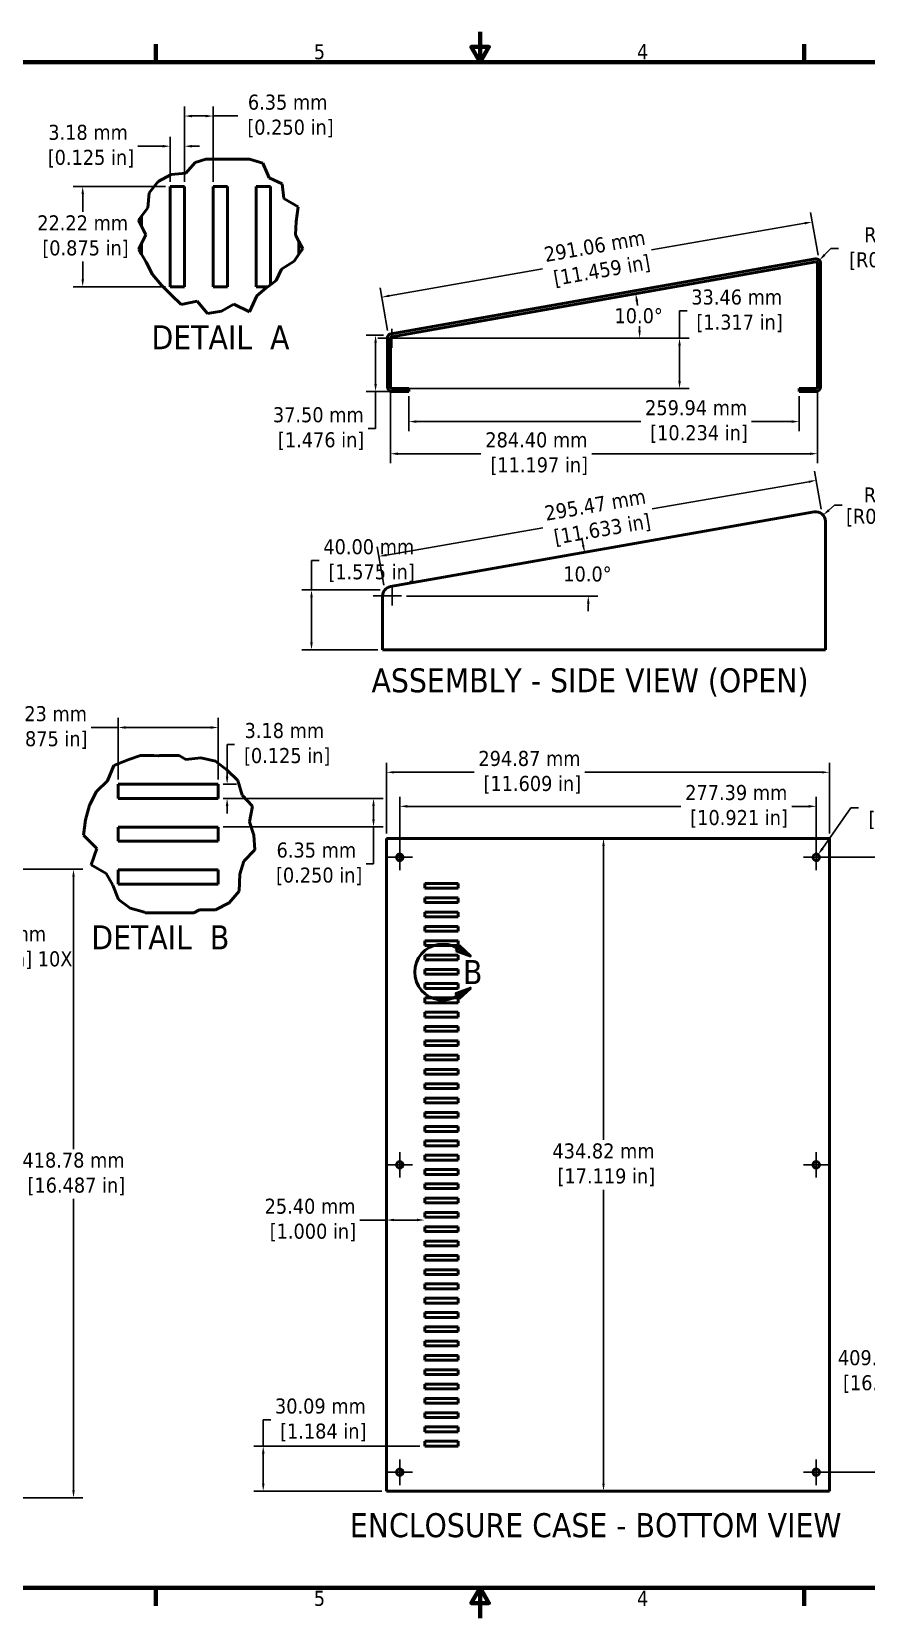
# Model space of a CAD drawing. Header units: millimetres. Extents: x 5 to 1722, y 30 to 1087.
# Drawn here: x 565 to 1121, y 30 to 1087 of the extents above; entities that cross this region are included whole.
import ezdxf

# ---------------------------------------------------------------- set-up
doc = ezdxf.new("R2010")
doc.units = ezdxf.units.MM
doc.header["$LTSCALE"] = 2
for name, color, linetype, lineweight in [('Border (ANSI)', 7, 'Continuous', 70), ('Break Line (ANSI)', 7, 'Continuous', 50), ('Center Mark (ANSI)', 3, 'Continuous', 25), ('Detail Boundary (ANSI)', 7, 'Continuous', 50), ('Dimension (ANSI)', 7, 'Continuous', 25), ('Symbol (ANSI)', 7, 'Continuous', 25), ('Visible (ANSI)', 7, 'Continuous', 50)]:
    doc.layers.add(name, color=color, linetype=linetype, lineweight=lineweight)
doc.styles.add('Label Text (ANSI)', font='TAHOMA.TTF')
doc.styles.add('Note Text (ANSI)', font='TAHOMA.TTF')
doc.dimstyles.new('Default - mm (ANSI)', dxfattribs={"dimscale": 2, "dimtxt": 5, "dimasz": 2.5, "dimexe": 3.175, "dimexo": 1.6002, "dimgap": 0.8, "dimtad": 0, "dimtih": 1, "dimtoh": 1, "dimrnd": 1e-08, "dimzin": 0, "dimdsep": 46, "dimtxsty": 'Note Text (ANSI)', "dimcen": 0.09, "dimdle": 10, "dimclrd": 256, "dimclre": 256, "dimclrt": 256, "dimadec": 1, "dimazin": 0, "dimtfac": 0.6096, "dimtofl": 0, "dimtmove": 0, "dimatfit": 3, "dimfxl": 0, "dimtolj": 1, "dimtzin": 0, "dimlwd": -1, "dimlwe": -1, "dimarcsym": 0})

# ---------------------------------------------------------------- blocks, each defined once
blk = doc.blocks.new('Borders Default Border')
at = {"layer": 'Border (ANSI)'}
for p, q in [((323.85, 533.4), (323.85, 539.42)), ((539.75, 533.4), (539.75, 539.42)), ((323.85, 25.4), (323.85, 19.38)), ((539.75, 25.4), (539.75, 19.38))]:
    blk.add_line(p, q, dxfattribs=at)
at = {"layer": 'Border (ANSI)', "flags": 128}
for points in [[(431.8, 543.56), (431.8, 533.4), (428.87, 538.48), (434.73, 538.48), (431.8, 533.4)], [(12.7, 25.4), (12.7, 533.4), (850.9, 533.4), (850.9, 25.4), (12.7, 25.4)], [(431.8, 15.24), (431.8, 25.4), (428.87, 20.32), (434.73, 20.32), (431.8, 25.4)]]:
    blk.add_lwpolyline(points, dxfattribs=at)
at = {"layer": 'Border (ANSI)', "char_height": 5, "attachment_point": 7, "style": 'Note Text (ANSI)'}
for s, insert in [('5', (376.45, 534.31)), ('4', (484.06, 534.42)), ('5', (376.45, 19.28)), ('4', (484.06, 19.38))]:
    blk.add_mtext(s, dxfattribs=dict(at, insert=insert))
blk = doc.blocks.new('*D10')
at = {"layer": 'Defpoints', "color": 0}
for p in [(1089.3, 935.1), (798.1, 910.3), (802.6, 885)]:
    blk.add_point(p, dxfattribs=at)
at = {"layer": 'Dimension (ANSI)'}
for p, q in [((1088.7, 938.3), (1083.7, 966.8)), ((1079.9, 959.6), (977.8, 941.8)), ((803.1, 911.2), (905.2, 929.1)), ((802, 888.1), (797, 916.6))]:
    blk.add_line(p, q, dxfattribs=at)
for points in [[(1079.8, 960.5), (1080.1, 958.8), (1084.8, 960.5)], [(802.9, 912), (803.2, 910.4), (798.1, 910.3)]]:
    blk.add_solid(points, dxfattribs=at)
at = {"layer": 'Dimension (ANSI)', "insert": (941.5, 935.4), "char_height": 10, "attachment_point": 5, "rotation": 9.9259, "style": 'Note Text (ANSI)'}
blk.add_mtext('\\A1;291.06 mm\\P [11.459 in]', dxfattribs=at)
blk = doc.blocks.new('*D11')
at = {"layer": 'Defpoints', "color": 0}
for p in [(1087.1, 933.8), (969.6, 892.9), (799.1, 883), (811.3, 883)]:
    blk.add_point(p, dxfattribs=at)
at = {"layer": 'Dimension (ANSI)'}
blk.add_line((814.5, 883), (976.2, 883), dxfattribs=at)
for start, end in [(7.2967, 8.3229), (1.6776, 2.7119)]:
    blk.add_arc((799.1, 883), 170.8, start, end, dxfattribs=at)
for points in [[(967.2, 907.6), (968.9, 907.8), (967.3, 912.6)], [(970.6, 888), (969, 888), (969.9, 883)]]:
    blk.add_solid(points, dxfattribs=at)
at = {"layer": 'Dimension (ANSI)', "insert": (969.2, 897.9), "char_height": 10, "attachment_point": 5, "style": 'Note Text (ANSI)'}
blk.add_mtext('\\A1;10.0°', dxfattribs=at)
blk = doc.blocks.new('*D12')
at = {"layer": 'Defpoints', "color": 0}
for p in [(804.9, 883), (996.4, 883), (810.5, 849.5)]:
    blk.add_point(p, dxfattribs=at)
at = {"layer": 'Dimension (ANSI)'}
for p, q in [((996.4, 883), (996.4, 901.2)), ((996.4, 901.2), (1001.4, 901.2)), ((808.1, 883), (1002.8, 883)), ((996.4, 854.5), (996.4, 878)), ((813.7, 849.5), (1002.8, 849.5))]:
    blk.add_line(p, q, dxfattribs=at)
for points in [[(995.6, 878), (997.3, 878), (996.4, 883)], [(995.6, 854.5), (997.3, 854.5), (996.4, 849.5)]]:
    blk.add_solid(points, dxfattribs=at)
at = {"layer": 'Dimension (ANSI)', "insert": (1034.5, 901.2), "char_height": 10, "attachment_point": 5, "style": 'Note Text (ANSI)'}
blk.add_mtext('\\A1;33.46 mm\\P [1.317 in]', dxfattribs=at)
blk = doc.blocks.new('*D13')
at = {"layer": 'Defpoints', "color": 0}
for p in [(816.2, 847.5), (1076.1, 847.5), (1076.1, 827.5)]:
    blk.add_point(p, dxfattribs=at)
at = {"layer": 'Dimension (ANSI)'}
for p, q in [((816.2, 844.3), (816.2, 821.1)), ((1076.1, 844.3), (1076.1, 821.1)), ((821.2, 827.5), (970.6, 827.5)), ((1071.1, 827.5), (1044.4, 827.5))]:
    blk.add_line(p, q, dxfattribs=at)
for points in [[(821.2, 828.3), (821.2, 826.6), (816.2, 827.5)], [(1071.1, 828.3), (1071.1, 826.6), (1076.1, 827.5)]]:
    blk.add_solid(points, dxfattribs=at)
at = {"layer": 'Dimension (ANSI)', "insert": (1007.5, 827.5), "char_height": 10, "attachment_point": 5, "style": 'Note Text (ANSI)'}
blk.add_mtext('\\A1;259.94 mm\\P [10.234 in]', dxfattribs=at)
blk = doc.blocks.new('*D14')
at = {"layer": 'Defpoints', "color": 0}
for p in [(803.9, 850.5), (1088.3, 850.5), (1088.3, 806.1)]:
    blk.add_point(p, dxfattribs=at)
at = {"layer": 'Dimension (ANSI)'}
for p, q in [((803.9, 847.3), (803.9, 799.7)), ((1088.3, 847.3), (1088.3, 799.7)), ((808.9, 806.1), (864.2, 806.1)), ((1083.3, 806.1), (938, 806.1))]:
    blk.add_line(p, q, dxfattribs=at)
for points in [[(808.9, 806.9), (808.9, 805.2), (803.9, 806.1)], [(1083.3, 806.9), (1083.3, 805.2), (1088.3, 806.1)]]:
    blk.add_solid(points, dxfattribs=at)
at = {"layer": 'Dimension (ANSI)', "insert": (901.1, 806.1), "char_height": 10, "attachment_point": 5, "style": 'Note Text (ANSI)'}
blk.add_mtext('\\A1;284.40 mm\\P [11.197 in]', dxfattribs=at)
blk = doc.blocks.new('*D15')
at = {"layer": 'Defpoints', "color": 0}
for p in [(794, 885), (802.6, 885), (810.5, 847.5)]:
    blk.add_point(p, dxfattribs=at)
at = {"layer": 'Dimension (ANSI)'}
for p, q in [((799.4, 885), (787.7, 885)), ((794, 880), (794, 852.5)), ((807.3, 847.5), (787.7, 847.5)), ((794, 847.5), (794, 822.8)), ((794, 822.8), (789, 822.8))]:
    blk.add_line(p, q, dxfattribs=at)
for points in [[(793.2, 880), (794.9, 880), (794, 885)], [(793.2, 852.5), (794.9, 852.5), (794, 847.5)]]:
    blk.add_solid(points, dxfattribs=at)
at = {"layer": 'Dimension (ANSI)', "insert": (755.9, 822.8), "char_height": 10, "attachment_point": 5, "style": 'Note Text (ANSI)'}
blk.add_mtext('\\A1;37.50 mm\\P [1.476 in]', dxfattribs=at)
blk = doc.blocks.new('*D16')
at = {"layer": 'Defpoints', "color": 0}
for p in [(1087.3, 932.8), (1089.5, 934.9)]:
    blk.add_point(p, dxfattribs=at)
at = {"layer": 'Dimension (ANSI)'}
for p, q in [((1097.2, 942.7), (1093, 938.5)), ((1102.2, 942.7), (1097.2, 942.7))]:
    blk.add_line(p, q, dxfattribs=at)
blk.add_solid([(1092.4, 939.1), (1093.6, 937.9), (1089.5, 934.9)], dxfattribs=at)
at = {"layer": 'Dimension (ANSI)', "insert": (1150, 942.7), "char_height": 10, "attachment_point": 5, "style": 'Note Text (ANSI)'}
blk.add_mtext('\\A1;R3.07 mm\\P [R0.121 in] 5X', dxfattribs=at)
blk = doc.blocks.new('*D17')
at = {"layer": 'Defpoints', "color": 0}
for p in [(1087.2, 761.1), (1092, 765.2)]:
    blk.add_point(p, dxfattribs=at)
at = {"layer": 'Dimension (ANSI)'}
for p, q in [((1099.7, 771.7), (1095.8, 768.4)), ((1104.7, 771.7), (1099.7, 771.7))]:
    blk.add_line(p, q, dxfattribs=at)
blk.add_solid([(1095.3, 769.1), (1096.4, 767.8), (1092, 765.2)], dxfattribs=at)
at = {"layer": 'Dimension (ANSI)', "char_height": 10, "attachment_point": 5, "style": 'Note Text (ANSI)'}
for s, insert in [('\\A1;R6.35 mm', (1149.8, 778.5)), ('\\A1;[R0.250 in] 2X', (1149.8, 763.5))]:
    blk.add_mtext(s, dxfattribs=dict(at, insert=insert))
blk = doc.blocks.new('*D18')
at = {"layer": 'Defpoints', "color": 0}
for p in [(1087.4, 788.3), (1091.3, 765.9), (800.2, 715.4)]:
    blk.add_point(p, dxfattribs=at)
at = {"layer": 'Dimension (ANSI)'}
for p, q in [((1090.7, 769.1), (1086.3, 794.5)), ((1082.5, 787.4), (978.2, 769.3)), ((801.2, 738.6), (905.5, 756.7)), ((799.6, 718.6), (795.2, 744))]:
    blk.add_line(p, q, dxfattribs=at)
for points in [[(1082.3, 788.2), (1082.6, 786.6), (1087.4, 788.3)], [(801.1, 739.4), (801.4, 737.8), (796.3, 737.7)]]:
    blk.add_solid(points, dxfattribs=at)
at = {"layer": 'Dimension (ANSI)', "insert": (941.8, 763), "char_height": 10, "attachment_point": 5, "rotation": 9.8482, "style": 'Note Text (ANSI)'}
blk.add_mtext('\\A1;295.47 mm\\P [11.633 in]', dxfattribs=at)
blk = doc.blocks.new('*D19')
at = {"layer": 'Defpoints', "color": 0}
for p in [(751.4, 715.4), (800.2, 715.4), (798.7, 675.4)]:
    blk.add_point(p, dxfattribs=at)
at = {"layer": 'Dimension (ANSI)'}
for p, q in [((756.4, 734.9), (751.4, 734.9)), ((751.4, 734.9), (751.4, 715.4)), ((797, 715.4), (745, 715.4)), ((751.4, 680.4), (751.4, 710.4)), ((795.5, 675.4), (745, 675.4))]:
    blk.add_line(p, q, dxfattribs=at)
for points in [[(750.5, 710.4), (752.2, 710.4), (751.4, 715.4)], [(750.5, 680.4), (752.2, 680.4), (751.4, 675.4)]]:
    blk.add_solid(points, dxfattribs=at)
at = {"layer": 'Dimension (ANSI)', "insert": (789.5, 734.9), "char_height": 10, "attachment_point": 5, "style": 'Note Text (ANSI)'}
blk.add_mtext('\\A1;40.00 mm\\P [1.575 in]', dxfattribs=at)
blk = doc.blocks.new('*D20')
at = {"layer": 'Defpoints', "color": 0}
for p in [(1086.1, 767.3), (935.5, 721.1), (768.5, 711.3), (811.4, 711.3)]:
    blk.add_point(p, dxfattribs=at)
at = {"layer": 'Dimension (ANSI)'}
blk.add_line((814.6, 711.3), (942.1, 711.3), dxfattribs=at)
for start, end in [(11.7126, 13.4252), (356.5748, 358.2874)]:
    blk.add_arc((768.5, 711.3), 167.3, start, end, dxfattribs=at)
for points in [[(933.1, 745.4), (931.4, 745.1), (933.2, 740.4)], [(934.8, 706.3), (936.5, 706.3), (935.7, 711.3)]]:
    blk.add_solid(points, dxfattribs=at)
at = {"layer": 'Dimension (ANSI)', "insert": (935.1, 725.9), "char_height": 10, "attachment_point": 5, "style": 'Note Text (ANSI)'}
blk.add_mtext('\\A1;10.0°', dxfattribs=at)
blk = doc.blocks.new('*D21')
at = {"layer": 'Defpoints', "color": 0}
for p in [(801.3, 593.9), (801.3, 549.9), (1096.2, 549.9)]:
    blk.add_point(p, dxfattribs=at)
at = {"layer": 'Dimension (ANSI)'}
for p, q in [((801.3, 553.1), (801.3, 600.3)), ((806.3, 593.9), (859.6, 593.9)), ((1091.2, 593.9), (933.3, 593.9)), ((1096.2, 553.1), (1096.2, 600.3))]:
    blk.add_line(p, q, dxfattribs=at)
for points in [[(806.3, 594.7), (806.3, 593.1), (801.3, 593.9)], [(1091.2, 594.7), (1091.2, 593.1), (1096.2, 593.9)]]:
    blk.add_solid(points, dxfattribs=at)
at = {"layer": 'Dimension (ANSI)', "insert": (896.5, 593.9), "char_height": 10, "attachment_point": 5, "style": 'Note Text (ANSI)'}
blk.add_mtext('\\A1;294.87 mm\\P [11.609 in]', dxfattribs=at)
blk = doc.blocks.new('*D22')
at = {"layer": 'Defpoints', "color": 0}
for p in [(1087.5, 571.2), (810.1, 537.3), (1087.5, 537.3)]:
    blk.add_point(p, dxfattribs=at)
at = {"layer": 'Dimension (ANSI)'}
for p, q in [((810.1, 540.5), (810.1, 577.6)), ((815.1, 571.2), (997.3, 571.2)), ((1082.5, 571.2), (1071.1, 571.2)), ((1087.5, 540.5), (1087.5, 577.6))]:
    blk.add_line(p, q, dxfattribs=at)
for points in [[(815.1, 572.1), (815.1, 570.4), (810.1, 571.2)], [(1082.5, 572.1), (1082.5, 570.4), (1087.5, 571.2)]]:
    blk.add_solid(points, dxfattribs=at)
at = {"layer": 'Dimension (ANSI)', "insert": (1034.2, 571.2), "char_height": 10, "attachment_point": 5, "style": 'Note Text (ANSI)'}
blk.add_mtext('\\A1;277.39 mm\\P [10.921 in]', dxfattribs=at)
blk = doc.blocks.new('*D23')
at = {"layer": 'Defpoints', "color": 0}
for p in [(719.2, 145.2), (826.7, 145.2), (801.3, 115.1)]:
    blk.add_point(p, dxfattribs=at)
at = {"layer": 'Dimension (ANSI)'}
for p, q in [((719.2, 145.2), (719.2, 162.6)), ((719.2, 162.6), (724.2, 162.6)), ((823.5, 145.2), (712.9, 145.2)), ((719.2, 120.1), (719.2, 140.2)), ((798.1, 115.1), (712.9, 115.1))]:
    blk.add_line(p, q, dxfattribs=at)
for points in [[(718.4, 140.2), (720.1, 140.2), (719.2, 145.2)], [(718.4, 120.1), (720.1, 120.1), (719.2, 115.1)]]:
    blk.add_solid(points, dxfattribs=at)
at = {"layer": 'Dimension (ANSI)', "insert": (757.3, 162.6), "char_height": 10, "attachment_point": 5, "style": 'Note Text (ANSI)'}
blk.add_mtext('\\A1;30.09 mm\\P [1.184 in]', dxfattribs=at)
blk = doc.blocks.new('*D24')
at = {"layer": 'Defpoints', "color": 0}
for p in [(1087.5, 537.3), (1135.9, 537.3), (1087.5, 127.7)]:
    blk.add_point(p, dxfattribs=at)
at = {"layer": 'Dimension (ANSI)'}
for p, q in [((1090.7, 537.3), (1142.3, 537.3)), ((1135.9, 532.3), (1135.9, 211.4)), ((1135.9, 132.7), (1135.9, 178.3)), ((1090.7, 127.7), (1142.3, 127.7))]:
    blk.add_line(p, q, dxfattribs=at)
for points in [[(1135.1, 532.3), (1136.8, 532.3), (1135.9, 537.3)], [(1135.1, 132.7), (1136.8, 132.7), (1135.9, 127.7)]]:
    blk.add_solid(points, dxfattribs=at)
at = {"layer": 'Dimension (ANSI)', "insert": (1135.9, 194.8), "char_height": 10, "attachment_point": 5, "style": 'Note Text (ANSI)'}
blk.add_mtext('\\A1;409.55 mm\\P [16.124 in]', dxfattribs=at)
blk = doc.blocks.new('*D25')
at = {"layer": 'Defpoints', "color": 0}
for p in [(945.8, 549.9), (945.8, 115.1), (945.8, 115.1)]:
    blk.add_point(p, dxfattribs=at)
at = {"layer": 'Dimension (ANSI)'}
for p, q in [((945.8, 544.9), (945.8, 349.1)), ((945.8, 120.1), (945.8, 315.9))]:
    blk.add_line(p, q, dxfattribs=at)
for points in [[(945, 544.9), (946.6, 544.9), (945.8, 549.9)], [(945, 120.1), (946.6, 120.1), (945.8, 115.1)]]:
    blk.add_solid(points, dxfattribs=at)
at = {"layer": 'Dimension (ANSI)', "insert": (945.8, 332.5), "char_height": 10, "attachment_point": 5, "style": 'Note Text (ANSI)'}
blk.add_mtext('\\A1;434.82 mm\\P [17.119 in]', dxfattribs=at)
blk = doc.blocks.new('2dDetail0')
at = {"layer": 'Detail Boundary (ANSI)', "linetype": 'Continuous'}
for p, q in [((424.84, 239.22), (423.79, 237.52)), ((424.32, 238.37), (428.57, 235.75)), ((428.57, 235.75), (424.84, 239.22)), ((423.79, 237.52), (428.57, 235.75)), ((428.57, 225.08), (423.79, 223.31)), ((423.79, 223.31), (424.84, 221.61)), ((424.32, 222.46), (428.57, 225.08)), ((424.84, 221.61), (428.57, 225.08))]:
    blk.add_line(p, q, dxfattribs=at)
at = {"layer": 'Detail Boundary (ANSI)', "linetype": 'Continuous', "flags": 128}
for points in [[(423.79, 237.52), (428.57, 235.75), (424.84, 239.22), (423.79, 237.52)], [(424.84, 221.61), (428.57, 225.08), (423.79, 223.31), (424.84, 221.61)]]:
    blk.add_lwpolyline(points, dxfattribs=at)
at = {"layer": 'Detail Boundary (ANSI)'}
blk.add_arc((419.4, 230.42), 9.35, 58.3109, 301.6891, dxfattribs=at)
for points in [[(423.79, 237.52), (428.57, 235.75), (424.84, 239.22), (423.79, 237.52)], [(424.84, 221.61), (428.57, 225.08), (423.79, 223.31), (424.84, 221.61)]]:
    blk.add_solid(points, dxfattribs=at)
at = {"layer": 'Detail Boundary (ANSI)', "insert": (426.12, 226.42), "char_height": 8, "attachment_point": 7, "style": 'Label Text (ANSI)'}
blk.add_mtext('B', dxfattribs=at)
blk = doc.blocks.new('*D27')
at = {"layer": 'Defpoints', "color": 0}
for p in [(689.3, 623.7), (622.6, 586), (689.3, 586)]:
    blk.add_point(p, dxfattribs=at)
at = {"layer": 'Dimension (ANSI)'}
for p, q in [((622.6, 623.7), (604.7, 623.7)), ((622.6, 589.2), (622.6, 630.1)), ((684.3, 623.7), (627.6, 623.7)), ((689.3, 589.2), (689.3, 630.1))]:
    blk.add_line(p, q, dxfattribs=at)
for points in [[(627.6, 624.6), (627.6, 622.9), (622.6, 623.7)], [(684.3, 624.6), (684.3, 622.9), (689.3, 623.7)]]:
    blk.add_solid(points, dxfattribs=at)
at = {"layer": 'Dimension (ANSI)', "insert": (571.6, 623.7), "char_height": 10, "attachment_point": 5, "style": 'Note Text (ANSI)'}
blk.add_mtext('\\A1;22.23 mm\\P [0.875 in]', dxfattribs=at)
blk = doc.blocks.new('*D28')
at = {"layer": 'Defpoints', "color": 0}
for p in [(689.3, 586), (695.2, 586), (689.3, 576.5)]:
    blk.add_point(p, dxfattribs=at)
at = {"layer": 'Dimension (ANSI)'}
for p, q in [((695.2, 591), (695.2, 612.5)), ((695.2, 612.5), (700.2, 612.5)), ((692.5, 586), (701.5, 586)), ((692.5, 576.5), (701.5, 576.5)), ((695.2, 571.5), (695.2, 566.5))]:
    blk.add_line(p, q, dxfattribs=at)
for points in [[(694.3, 591), (696, 591), (695.2, 586)], [(694.3, 571.5), (696, 571.5), (695.2, 576.5)]]:
    blk.add_solid(points, dxfattribs=at)
at = {"layer": 'Dimension (ANSI)', "insert": (733.3, 612.5), "char_height": 10, "attachment_point": 5, "style": 'Note Text (ANSI)'}
blk.add_mtext('\\A1;3.18 mm\\P [0.125 in]', dxfattribs=at)
blk = doc.blocks.new('*D29')
at = {"layer": 'Defpoints', "color": 0}
for p in [(689.3, 576.5), (689.3, 557.5), (792.7, 557.5)]:
    blk.add_point(p, dxfattribs=at)
at = {"layer": 'Dimension (ANSI)'}
for p, q in [((692.5, 576.5), (799, 576.5)), ((792.7, 571.5), (792.7, 562.5)), ((692.5, 557.5), (799, 557.5)), ((792.7, 557.5), (792.7, 532.9)), ((792.7, 532.9), (787.7, 532.9))]:
    blk.add_line(p, q, dxfattribs=at)
for points in [[(791.8, 571.5), (793.5, 571.5), (792.7, 576.5)], [(791.8, 562.5), (793.5, 562.5), (792.7, 557.5)]]:
    blk.add_solid(points, dxfattribs=at)
at = {"layer": 'Dimension (ANSI)', "insert": (754.6, 532.9), "char_height": 10, "attachment_point": 5, "style": 'Note Text (ANSI)'}
blk.add_mtext('\\A1;6.35 mm\\P [0.250 in]', dxfattribs=at)
blk = doc.blocks.new('*D39')
at = {"layer": 'Defpoints', "color": 0}
for p in [(657.3, 984), (599, 917.3), (657.3, 917.3)]:
    blk.add_point(p, dxfattribs=at)
at = {"layer": 'Dimension (ANSI)'}
for p, q in [((654.1, 984), (592.7, 984)), ((599, 979), (599, 967.2)), ((599, 922.3), (599, 934.1)), ((654.1, 917.3), (592.7, 917.3))]:
    blk.add_line(p, q, dxfattribs=at)
for points in [[(598.2, 979), (599.9, 979), (599, 984)], [(598.2, 922.3), (599.9, 922.3), (599, 917.3)]]:
    blk.add_solid(points, dxfattribs=at)
at = {"layer": 'Dimension (ANSI)', "insert": (599, 950.6), "char_height": 10, "attachment_point": 5, "style": 'Note Text (ANSI)'}
blk.add_mtext('\\A1;22.22 mm\\P [0.875 in]', dxfattribs=at)
blk = doc.blocks.new('*D40')
at = {"layer": 'Defpoints', "color": 0}
for p in [(666.8, 1010.9), (657.3, 984), (666.8, 984)]:
    blk.add_point(p, dxfattribs=at)
at = {"layer": 'Dimension (ANSI)'}
for p, q in [((657.3, 987.2), (657.3, 1017.2)), ((666.8, 987.2), (666.8, 1017.2)), ((652.3, 1010.9), (635.7, 1010.9)), ((671.8, 1010.9), (676.8, 1010.9))]:
    blk.add_line(p, q, dxfattribs=at)
for points in [[(652.3, 1011.7), (652.3, 1010), (657.3, 1010.9)], [(671.8, 1011.7), (671.8, 1010), (666.8, 1010.9)]]:
    blk.add_solid(points, dxfattribs=at)
at = {"layer": 'Dimension (ANSI)', "insert": (602.6, 1010.9), "char_height": 10, "attachment_point": 5, "style": 'Note Text (ANSI)'}
blk.add_mtext('\\A1;3.18 mm\\P [0.125 in]', dxfattribs=at)
blk = doc.blocks.new('*D41')
at = {"layer": 'Defpoints', "color": 0}
for p in [(685.9, 1031), (666.8, 984), (685.9, 984)]:
    blk.add_point(p, dxfattribs=at)
at = {"layer": 'Dimension (ANSI)'}
for p, q in [((666.8, 987.2), (666.8, 1037.3)), ((685.9, 987.2), (685.9, 1037.3)), ((671.8, 1031), (680.9, 1031)), ((685.9, 1031), (702.4, 1031))]:
    blk.add_line(p, q, dxfattribs=at)
for points in [[(671.8, 1031.8), (671.8, 1030.1), (666.8, 1031)], [(680.9, 1031.8), (680.9, 1030.1), (685.9, 1031)]]:
    blk.add_solid(points, dxfattribs=at)
at = {"layer": 'Dimension (ANSI)', "insert": (735.5, 1031), "char_height": 10, "attachment_point": 5, "style": 'Note Text (ANSI)'}
blk.add_mtext('\\A1;6.35 mm\\P [0.250 in]', dxfattribs=at)
blk = doc.blocks.new('*D42')
at = {"layer": 'Defpoints', "color": 0}
for p in [(1088.7, 539), (1086.2, 535.5)]:
    blk.add_point(p, dxfattribs=at)
at = {"layer": 'Dimension (ANSI)'}
for p, q in [((1110.5, 570.3), (1091.6, 543.1)), ((1115.5, 570.3), (1110.5, 570.3)), ((1087.3, 537.3), (1087.7, 537.3)), ((1087.5, 537.1), (1087.5, 537.4))]:
    blk.add_line(p, q, dxfattribs=at)
blk.add_solid([(1090.9, 543.6), (1092.3, 542.7), (1088.7, 539)], dxfattribs=at)
at = {"layer": 'Dimension (ANSI)', "insert": (1163.9, 570.3), "char_height": 10, "attachment_point": 5, "style": 'Note Text (ANSI)'}
blk.add_mtext('\\A1;∅4.34 mm\\P [∅0.171 in] 4X', dxfattribs=at)
blk = doc.blocks.new('*D43')
at = {"layer": 'Defpoints', "color": 0}
for p in [(472.4, 529.4), (592.9, 529.4), (472.4, 110.6)]:
    blk.add_point(p, dxfattribs=at)
at = {"layer": 'Dimension (ANSI)'}
for p, q in [((475.6, 529.4), (599.2, 529.4)), ((592.9, 524.4), (592.9, 343)), ((592.9, 115.6), (592.9, 309.8)), ((475.6, 110.6), (599.2, 110.6))]:
    blk.add_line(p, q, dxfattribs=at)
for points in [[(592.1, 524.4), (593.7, 524.4), (592.9, 529.4)], [(592.1, 115.6), (593.7, 115.6), (592.9, 110.6)]]:
    blk.add_solid(points, dxfattribs=at)
at = {"layer": 'Dimension (ANSI)', "insert": (592.9, 326.4), "char_height": 10, "attachment_point": 5, "style": 'Note Text (ANSI)'}
blk.add_mtext('\\A1;418.78 mm\\P [16.487 in]', dxfattribs=at)
blk = doc.blocks.new('*D44')
at = {"layer": 'Defpoints', "color": 0}
for p in [(470, 504.6), (471.4, 502.2)]:
    blk.add_point(p, dxfattribs=at)
at = {"layer": 'Dimension (ANSI)'}
for p, q in [((470.5, 503.4), (470.9, 503.4)), ((470.7, 503.2), (470.7, 503.6)), ((485.9, 477.1), (473.9, 497.8)), ((490.9, 477.1), (485.9, 477.1))]:
    blk.add_line(p, q, dxfattribs=at)
blk.add_solid([(474.6, 498.3), (473.2, 497.4), (471.4, 502.2)], dxfattribs=at)
at = {"layer": 'Dimension (ANSI)', "insert": (543, 477.1), "char_height": 10, "attachment_point": 5, "style": 'Note Text (ANSI)'}
blk.add_mtext('\\A1;∅2.79 mm\\P [∅0.110 in] 10X\\P', dxfattribs=at)
blk = doc.blocks.new('*D45')
at = {"layer": 'Defpoints', "color": 0}
for p in [(826.7, 297.6), (801.3, 295.7), (826.7, 295.7)]:
    blk.add_point(p, dxfattribs=at)
at = {"layer": 'Dimension (ANSI)'}
for p, q in [((801.3, 295.7), (783.5, 295.7)), ((821.7, 295.7), (806.3, 295.7))]:
    blk.add_line(p, q, dxfattribs=at)
for points in [[(806.3, 296.6), (806.3, 294.9), (801.3, 295.7)], [(821.7, 296.6), (821.7, 294.9), (826.7, 295.7)]]:
    blk.add_solid(points, dxfattribs=at)
at = {"layer": 'Dimension (ANSI)', "insert": (750.4, 295.7), "char_height": 10, "attachment_point": 5, "style": 'Note Text (ANSI)'}
blk.add_mtext('\\A1;25.40 mm\\P [1.000 in]', dxfattribs=at)

msp = doc.modelspace()

# ---------------------------------------------------------------- linework, layer by layer
at = {"layer": 'Break Line (ANSI)'}
for p, q in [((673.953, 999.975), (667.766, 993.004)), ((680.945, 1002.224), (673.953, 999.975)), ((718.899, 999.537), (710.11, 1002.224)), ((721.843, 993.004), (718.899, 999.537)), ((643.238, 979.783), (649.278, 987.328)), ((649.278, 987.328), (657.867, 991.958)), ((657.867, 991.958), (667.746, 992.981)), ((667.746, 992.981), (667.766, 993.004)), ((721.843, 993.004), (723.25, 989.881)), ((723.25, 989.881), (731.898, 985.915)), ((731.898, 985.915), (733.048, 975.987)), ((642.286, 969.846), (643.238, 979.783)), ((733.048, 975.987), (742.525, 970.556)), ((636.267, 961.686), (638.246, 964.369)), ((638.246, 957.71), (636.267, 961.686)), ((638.246, 964.369), (642.286, 969.846)), ((742.525, 970.556), (741.131, 960.723)), ((641.109, 951.959), (638.246, 957.71)), ((638.246, 946.183), (641.109, 951.959)), ((741.131, 960.723), (740.666, 951.959)), ((740.666, 951.959), (743.021, 947.336)), ((636.29, 942.236), (638.246, 946.183)), ((638.246, 938.979), (636.29, 942.236)), ((743.021, 947.336), (745.525, 942.42)), ((745.525, 942.42), (743.021, 938.918)), ((641.39, 933.746), (638.246, 938.979)), ((645.493, 925.437), (641.39, 933.746)), ((739.766, 934.366), (731.342, 928.916)), ((743.021, 938.918), (739.766, 934.366)), ((651.398, 918.368), (645.493, 925.437)), ((727.851, 921.398), (723.971, 918.539)), ((731.342, 928.916), (727.851, 921.398)), ((657.845, 911.934), (651.398, 918.368)), ((664.595, 905.48), (657.845, 911.934)), ((714.964, 911.197), (710.165, 900.483)), ((721.191, 916.491), (714.964, 911.197)), ((722.289, 917.3), (721.191, 916.491)), ((723.971, 918.539), (722.289, 917.3)), ((675.34, 907.753), (664.595, 905.48)), ((682.174, 899.465), (675.34, 907.753)), ((691.43, 901.1), (682.174, 899.465)), ((699.6, 905.626), (691.43, 901.1)), ((710.165, 900.483), (699.6, 905.626)), ((619.709, 598.532), (629.712, 602.328)), ((629.712, 602.328), (637.6, 605.078)), ((646.401, 605.078), (649.477, 604.83)), ((649.477, 604.83), (650.291, 605.078)), ((663.292, 605.078), (667.721, 602.522)), ((667.721, 602.522), (677.604, 603.599)), ((677.604, 603.599), (687.354, 601.397)), ((615.535, 588.248), (619.709, 598.532)), ((687.354, 601.397), (695.204, 595.325)), ((695.204, 595.325), (702.377, 588.507)), ((603.59, 572.038), (608.207, 581.154)), ((608.207, 581.154), (615.535, 588.248)), ((702.377, 588.507), (705.215, 578.739)), ((600.974, 562.139), (603.59, 572.038)), ((705.215, 578.739), (711.997, 571.304)), ((711.997, 571.304), (709.991, 560.969)), ((599.452, 551.943), (600.974, 562.139)), ((709.991, 560.969), (713.073, 551.943)), ((608.323, 543.042), (599.452, 551.943)), ((713.073, 551.943), (713.657, 542.27)), ((604.743, 532.267), (608.323, 543.042)), ((713.657, 542.27), (706.37, 534.629)), ((614.583, 526.413), (604.743, 532.267)), ((706.37, 534.629), (703.646, 526.052)), ((619.09, 518.62), (614.583, 526.413)), ((622.954, 509.22), (619.09, 518.62)), ((703.646, 526.052), (703.27, 514.63)), ((630.726, 503.313), (622.954, 509.22)), ((703.27, 514.63), (696.634, 506.856)), ((640.133, 500.648), (630.726, 503.313)), ((640.569, 500.303), (640.133, 500.648)), ((676.841, 502.38), (673.127, 500.303)), ((687.488, 502.258), (676.841, 502.38)), ((696.634, 506.856), (687.488, 502.258))]:
    msp.add_line(p, q, dxfattribs=at)
at = {"layer": 'Center Mark (ANSI)', "linetype": 'Continuous'}
for p, q in [((804.937, 889.334), (804.937, 876.634)), ((811.287, 882.984), (795.513, 882.984)), ((811.375, 711.327), (792.325, 711.327)), ((805.025, 717.677), (805.025, 704.977)), ((810.08, 545.789), (810.08, 528.746)), ((1087.474, 545.789), (1087.474, 528.746)), ((818.602, 537.267), (801.559, 537.267)), ((1095.996, 537.267), (1078.952, 537.267)), ((810.08, 341.014), (810.08, 323.971)), ((1087.474, 341.014), (1087.474, 323.971)), ((818.602, 332.492), (801.559, 332.492)), ((1095.996, 332.492), (1078.952, 332.492)), ((818.602, 127.718), (801.559, 127.718)), ((810.08, 136.239), (810.08, 119.196)), ((1095.996, 127.718), (1078.952, 127.718)), ((1087.474, 136.239), (1087.474, 119.196))]:
    msp.add_line(p, q, dxfattribs=at)
at = {"layer": 'Visible (ANSI)'}
for p, q in [((680.945, 1002.224), (710.11, 1002.224)), ((657.296, 983.975), (657.296, 917.3)), ((666.821, 983.975), (657.296, 983.975)), ((666.821, 917.3), (666.821, 983.975)), ((685.871, 983.975), (685.871, 917.3)), ((695.396, 983.975), (685.871, 983.975)), ((695.396, 917.3), (695.396, 983.975)), ((714.446, 983.975), (714.446, 917.3)), ((723.971, 983.975), (714.446, 983.975)), ((723.971, 918.539), (723.971, 983.975)), ((638.246, 957.71), (638.246, 964.369)), ((638.246, 938.979), (638.246, 946.183)), ((743.021, 947.336), (743.021, 938.918)), ((1086.775, 935.803), (804.403, 886.01)), ((1087.132, 933.776), (804.76, 883.984)), ((1088.324, 850.536), (1088.324, 932.776)), ((1090.382, 850.536), (1090.382, 932.776)), ((657.296, 917.3), (666.821, 917.3)), ((685.871, 917.3), (695.396, 917.3)), ((714.446, 917.3), (722.289, 917.3)), ((801.863, 882.984), (801.863, 850.536)), ((803.921, 882.984), (803.921, 850.536)), ((804.937, 849.52), (816.151, 849.52)), ((804.937, 847.462), (816.151, 847.462)), ((816.151, 849.52), (816.151, 847.462)), ((1076.094, 849.52), (1076.094, 847.462)), ((1076.094, 849.52), (1087.308, 849.52)), ((1076.094, 847.462), (1087.308, 847.462)), ((1086.091, 767.334), (803.923, 717.58)), ((1093.544, 761.081), (1093.544, 678.478)), ((798.675, 711.327), (798.675, 678.478)), ((798.675, 678.478), (798.675, 675.405)), ((1093.544, 678.478), (1093.544, 675.405)), ((1093.544, 675.405), (798.675, 675.405)), ((646.401, 605.078), (637.6, 605.078)), ((663.292, 605.078), (650.291, 605.078)), ((622.608, 576.503), (622.608, 586.028)), ((622.608, 586.028), (689.283, 586.028)), ((689.283, 586.028), (689.283, 576.503)), ((689.283, 576.503), (622.608, 576.503)), ((622.608, 547.928), (622.608, 557.453)), ((622.608, 557.453), (689.283, 557.453)), ((689.283, 557.453), (689.283, 547.928)), ((801.343, 549.904), (801.343, 546.83)), ((1096.211, 549.904), (801.343, 549.904)), ((1096.211, 549.904), (1096.211, 546.83)), ((689.283, 547.928), (622.608, 547.928)), ((801.343, 546.83), (801.343, 118.155)), ((1096.211, 546.83), (1096.211, 118.155)), ((622.608, 519.353), (622.608, 528.878)), ((622.608, 528.878), (689.283, 528.878)), ((689.283, 528.878), (689.283, 519.353)), ((689.283, 519.353), (622.608, 519.353)), ((826.743, 516.642), (826.743, 519.817)), ((826.743, 519.817), (848.968, 519.817)), ((848.968, 519.817), (848.968, 516.642)), ((848.968, 516.642), (826.743, 516.642)), ((826.743, 507.117), (826.743, 510.292)), ((826.743, 510.292), (848.968, 510.292)), ((848.968, 510.292), (848.968, 507.117)), ((640.569, 500.303), (673.127, 500.303)), ((848.968, 507.117), (826.743, 507.117)), ((826.743, 497.592), (826.743, 500.767)), ((826.743, 500.767), (848.968, 500.767)), ((848.968, 497.592), (826.743, 497.592)), ((848.968, 500.767), (848.968, 497.592)), ((826.743, 488.067), (826.743, 491.242)), ((826.743, 491.242), (848.968, 491.242)), ((848.968, 488.067), (826.743, 488.067)), ((848.968, 491.242), (848.968, 488.067)), ((826.743, 478.542), (826.743, 481.717)), ((826.743, 481.717), (848.968, 481.717)), ((848.968, 478.542), (826.743, 478.542)), ((848.968, 481.717), (848.968, 478.542)), ((826.743, 469.017), (826.743, 472.192)), ((826.743, 472.192), (848.968, 472.192)), ((848.968, 469.017), (826.743, 469.017)), ((848.968, 472.192), (848.968, 469.017)), ((826.743, 459.492), (826.743, 462.667)), ((826.743, 462.667), (848.968, 462.667)), ((848.968, 459.492), (826.743, 459.492)), ((848.968, 462.667), (848.968, 459.492)), ((826.743, 449.967), (826.743, 453.142)), ((826.743, 453.142), (848.968, 453.142)), ((848.968, 449.967), (826.743, 449.967)), ((848.968, 453.142), (848.968, 449.967)), ((826.743, 440.442), (826.743, 443.617)), ((826.743, 443.617), (848.968, 443.617)), ((848.968, 440.442), (826.743, 440.442)), ((826.743, 430.917), (826.743, 434.092)), ((826.743, 434.092), (848.968, 434.092)), ((848.968, 443.617), (848.968, 440.442)), ((848.968, 434.092), (848.968, 430.917)), ((848.968, 430.917), (826.743, 430.917)), ((826.743, 421.392), (826.743, 424.567)), ((826.743, 424.567), (848.968, 424.567)), ((848.968, 424.567), (848.968, 421.392)), ((848.968, 421.392), (826.743, 421.392)), ((826.743, 411.867), (826.743, 415.042)), ((826.743, 415.042), (848.968, 415.042)), ((848.968, 415.042), (848.968, 411.867)), ((848.968, 411.867), (826.743, 411.867)), ((826.743, 402.342), (826.743, 405.517)), ((826.743, 405.517), (848.968, 405.517)), ((848.968, 402.342), (826.743, 402.342)), ((848.968, 405.517), (848.968, 402.342)), ((826.743, 392.817), (826.743, 395.992)), ((826.743, 395.992), (848.968, 395.992)), ((848.968, 392.817), (826.743, 392.817)), ((848.968, 395.992), (848.968, 392.817)), ((826.743, 383.292), (826.743, 386.467)), ((826.743, 386.467), (848.968, 386.467)), ((848.968, 383.292), (826.743, 383.292)), ((848.968, 386.467), (848.968, 383.292)), ((826.743, 373.767), (826.743, 376.942)), ((826.743, 376.942), (848.968, 376.942)), ((848.968, 373.767), (826.743, 373.767)), ((848.968, 376.942), (848.968, 373.767)), ((826.743, 364.242), (826.743, 367.417)), ((826.743, 367.417), (848.968, 367.417)), ((848.968, 364.242), (826.743, 364.242)), ((848.968, 367.417), (848.968, 364.242)), ((826.743, 354.717), (826.743, 357.892)), ((826.743, 357.892), (848.968, 357.892)), ((848.968, 354.717), (826.743, 354.717)), ((848.968, 357.892), (848.968, 354.717)), ((826.743, 345.192), (826.743, 348.367)), ((826.743, 348.367), (848.968, 348.367)), ((848.968, 345.192), (826.743, 345.192)), ((826.743, 335.667), (826.743, 338.842)), ((826.743, 338.842), (848.968, 338.842)), ((848.968, 348.367), (848.968, 345.192)), ((848.968, 338.842), (848.968, 335.667)), ((848.968, 335.667), (826.743, 335.667)), ((826.743, 326.142), (826.743, 329.317)), ((826.743, 329.317), (848.968, 329.317)), ((848.968, 329.317), (848.968, 326.142)), ((848.968, 326.142), (826.743, 326.142)), ((826.743, 316.617), (826.743, 319.792)), ((826.743, 319.792), (848.968, 319.792)), ((848.968, 319.792), (848.968, 316.617)), ((848.968, 316.617), (826.743, 316.617)), ((826.743, 307.092), (826.743, 310.267)), ((826.743, 310.267), (848.968, 310.267)), ((848.968, 307.092), (826.743, 307.092)), ((848.968, 310.267), (848.968, 307.092)), ((826.743, 297.567), (826.743, 300.742)), ((826.743, 300.742), (848.968, 300.742)), ((848.968, 297.567), (826.743, 297.567)), ((848.968, 300.742), (848.968, 297.567)), ((826.743, 288.042), (826.743, 291.217)), ((826.743, 291.217), (848.968, 291.217)), ((848.968, 288.042), (826.743, 288.042)), ((848.968, 291.217), (848.968, 288.042)), ((826.743, 278.517), (826.743, 281.692)), ((826.743, 281.692), (848.968, 281.692)), ((848.968, 278.517), (826.743, 278.517)), ((848.968, 281.692), (848.968, 278.517)), ((826.743, 268.992), (826.743, 272.167)), ((826.743, 272.167), (848.968, 272.167)), ((848.968, 268.992), (826.743, 268.992)), ((848.968, 272.167), (848.968, 268.992)), ((826.743, 259.467), (826.743, 262.642)), ((826.743, 262.642), (848.968, 262.642)), ((848.968, 259.467), (826.743, 259.467)), ((848.968, 262.642), (848.968, 259.467)), ((826.743, 249.942), (826.743, 253.117)), ((826.743, 253.117), (848.968, 253.117)), ((848.968, 249.942), (826.743, 249.942)), ((826.743, 240.417), (826.743, 243.592)), ((826.743, 243.592), (848.968, 243.592)), ((848.968, 253.117), (848.968, 249.942)), ((848.968, 243.592), (848.968, 240.417)), ((848.968, 240.417), (826.743, 240.417)), ((826.743, 230.892), (826.743, 234.067)), ((826.743, 234.067), (848.968, 234.067)), ((848.968, 234.067), (848.968, 230.892)), ((848.968, 230.892), (826.743, 230.892)), ((826.743, 221.367), (826.743, 224.542)), ((826.743, 224.542), (848.968, 224.542)), ((848.968, 224.542), (848.968, 221.367)), ((848.968, 221.367), (826.743, 221.367)), ((826.743, 211.842), (826.743, 215.017)), ((826.743, 215.017), (848.968, 215.017)), ((848.968, 211.842), (826.743, 211.842)), ((848.968, 215.017), (848.968, 211.842)), ((826.743, 202.317), (826.743, 205.492)), ((826.743, 205.492), (848.968, 205.492)), ((848.968, 202.317), (826.743, 202.317)), ((848.968, 205.492), (848.968, 202.317)), ((826.743, 192.792), (826.743, 195.967)), ((826.743, 195.967), (848.968, 195.967)), ((848.968, 192.792), (826.743, 192.792)), ((848.968, 195.967), (848.968, 192.792)), ((826.743, 183.267), (826.743, 186.442)), ((826.743, 186.442), (848.968, 186.442)), ((848.968, 183.267), (826.743, 183.267)), ((848.968, 186.442), (848.968, 183.267)), ((826.743, 173.742), (826.743, 176.917)), ((826.743, 176.917), (848.968, 176.917)), ((848.968, 173.742), (826.743, 173.742)), ((848.968, 176.917), (848.968, 173.742)), ((826.743, 164.217), (826.743, 167.392)), ((826.743, 167.392), (848.968, 167.392)), ((848.968, 164.217), (826.743, 164.217)), ((848.968, 167.392), (848.968, 164.217)), ((826.743, 154.692), (826.743, 157.867)), ((826.743, 157.867), (848.968, 157.867)), ((848.968, 154.692), (826.743, 154.692)), ((826.743, 145.167), (826.743, 148.342)), ((826.743, 148.342), (848.968, 148.342)), ((848.968, 157.867), (848.968, 154.692)), ((848.968, 148.342), (848.968, 145.167)), ((848.968, 145.167), (826.743, 145.167)), ((801.343, 118.155), (801.343, 115.081)), ((1096.211, 118.155), (1096.211, 115.081)), ((1096.211, 115.081), (801.343, 115.081))]:
    msp.add_line(p, q, dxfattribs=at)
for centre in [(810.08, 537.267), (1087.474, 537.267), (810.08, 332.492), (1087.474, 332.492), (810.08, 127.718), (1087.474, 127.718)]:
    msp.add_circle(centre, 2.172, dxfattribs=at)
for centre, radius, start, end in [((1087.308, 932.776), 3.073, 0, 100.000498), ((1087.308, 932.776), 1.016, 0, 100.000498), ((804.937, 882.984), 3.073, 100.000498, 180), ((804.937, 882.984), 1.016, 100.000498, 180), ((804.937, 850.536), 3.073, 180, 270), ((804.937, 850.536), 1.016, 180, 270), ((1087.308, 850.536), 1.016, 270, 0), ((1087.308, 850.536), 3.073, 270, 0), ((1087.194, 761.081), 6.35, 0, 100), ((805.025, 711.327), 6.35, 100, 180)]:
    msp.add_arc(centre, radius, start, end, dxfattribs=at)

# ---------------------------------------------------------------- block references
at = {"xscale": 2, "yscale": 2, "zscale": 2}
msp.add_blockref('Borders Default Border', (0, 0), dxfattribs=at)
at = {"layer": 'Detail Boundary (ANSI)', "xscale": 2, "yscale": 2, "zscale": 2}
msp.add_blockref('2dDetail0', (0, 0), dxfattribs=at)

# ---------------------------------------------------------------- texts
at = {"layer": 'Symbol (ANSI)', "char_height": 16, "attachment_point": 7, "style": 'Label Text (ANSI)'}
for s, insert in [('DETAIL  A', (644.819, 875.623)), ('ASSEMBLY - SIDE VIEW (OPEN)', (791.322, 644.285)), ('DETAIL  B', (604.724, 476)), ('ENCLOSURE CASE - BOTTOM VIEW', (776.889, 84.171))]:
    msp.add_mtext(s, dxfattribs=dict(at, insert=insert))

# ---------------------------------------------------------------- dimensions: what is measured, and where the dimension line sits
at = {"layer": 'Dimension (ANSI)'}
dim = msp.add_linear_dim(base=(685.871, 1030.961), p1=(666.821, 983.975), p2=(685.871, 983.975), dimstyle='Default - mm (ANSI)', override={"dimtih": 0, "dimtoh": 0, "dimdec": 2, "dimlfac": 0.333333, "dimpost": ' mm\\X', "dimtp": 0, "dimtm": 0, "dimtdec": 2, "dimatfit": 2}, dxfattribs=at)
dim.commit()
dim.dimension.update_dxf_attribs({"geometry": '*D41', "text_midpoint": (735.537, 1030.961), "dimtype": 160})
for base, p1, p2, angle, override, picture, middle in [((666.821157639, 1010.875077669), (657.296157639, 983.974556214), (666.821157639, 983.974556214), 180, {"dimtih": 0, "dimtoh": 0, "dimdec": 2, "dimlfac": 0.333333, "dimpost": ' mm\\X', "dimtp": 0, "dimtm": 0, "dimtdec": 2, "dimatfit": 2}, '*D40', (602.629871123, 1010.875077669)), ((599.028910688, 917.299556214), (657.296157639, 983.974556214), (657.296157639, 917.299556214), 90, {"dimdec": 2, "dimlfac": 0.333333, "dimpost": ' mm\\X', "dimtp": 0, "dimtm": 0, "dimtdec": 2, "dimatfit": 2}, '*D39', (599.028910688, 950.637056214)), ((798.141, 910.336), (1089.284, 935.13), (802.582, 884.959), 9.925923, {"dimtih": 0, "dimtoh": 0, "dimdec": 2, "dimpost": ' mm\\X', "dimtp": 0, "dimtm": 0, "dimtdec": 2, "dimatfit": 2}, '*D10', (941.492, 935.421)), ((996.432, 882.984), (810.544, 849.52), (804.937, 882.984), 90, {"dimdec": 2, "dimpost": ' mm\\X', "dimtp": 0, "dimtm": 0, "dimtdec": 2, "dimatfit": 2}, '*D12', (1034.544, 901.24)), ((794.028, 884.959), (810.544, 847.462), (802.582, 884.959), 90, {"dimdec": 2, "dimpost": ' mm\\X', "dimtp": 0, "dimtm": 0, "dimtdec": 2, "dimatfit": 2}, '*D15', (755.917, 822.751)), ((1076.094, 827.462), (816.151, 847.462), (1076.094, 847.462), 180, {"dimtih": 0, "dimtoh": 0, "dimdec": 2, "dimpost": ' mm\\X', "dimtp": 0, "dimtm": 0, "dimtdec": 2, "dimatfit": 2}, '*D13', (1007.501, 827.462)), ((1088.324, 806.067), (803.921, 850.536), (1088.324, 850.536), 180, {"dimtih": 0, "dimtoh": 0, "dimdec": 2, "dimpost": ' mm\\X', "dimtp": 0, "dimtm": 0, "dimtdec": 2, "dimatfit": 2}, '*D14', (901.107, 806.067)), ((1087.4, 788.272), (800.161, 715.409), (1091.276, 765.945), 189.848226, {"dimtih": 0, "dimtoh": 0, "dimdec": 2, "dimpost": ' mm\\X', "dimtp": 0, "dimtm": 0, "dimtdec": 2, "dimatfit": 2}, '*D18', (941.843, 763.003)), ((751.369, 715.409), (798.675, 675.405), (800.161, 715.409), 90, {"dimdec": 2, "dimpost": ' mm\\X', "dimtp": 0, "dimtm": 0, "dimtdec": 2, "dimtmove": 1, "dimatfit": 2}, '*D19', (752.058, 734.914)), ((689.283298191, 623.719420477), (622.608298191, 586.027635939), (689.283298191, 586.027635939), 180, {"dimtih": 0, "dimtoh": 0, "dimdec": 2, "dimlfac": 0.333333, "dimpost": ' mm\\X', "dimtp": 0, "dimtm": 0, "dimtdec": 2, "dimatfit": 2}, '*D27', (571.629206261, 623.719420477)), ((695.172216929, 586.027635939), (689.283298191, 576.502635939), (689.283298191, 586.027635939), 90, {"dimdec": 2, "dimlfac": 0.333333, "dimpost": ' mm\\X', "dimtp": 0, "dimtm": 0, "dimtdec": 2, "dimatfit": 2}, '*D28', (733.283298191, 612.467010523)), ((801.343, 593.904), (1096.211, 549.904), (801.343, 549.904), 180, {"dimtih": 0, "dimtoh": 0, "dimdec": 2, "dimpost": ' mm\\X', "dimtp": 0, "dimtm": 0, "dimtdec": 2, "dimatfit": 2}, '*D21', (896.481, 593.904)), ((1087.474, 571.217), (810.08, 537.267), (1087.474, 537.267), 180, {"dimtih": 0, "dimtoh": 0, "dimdec": 2, "dimpost": ' mm\\X', "dimtp": 0, "dimtm": 0, "dimtdec": 2, "dimatfit": 2}, '*D22', (1034.194, 571.217)), ((792.666, 557.453), (689.283, 576.503), (689.283, 557.453), 90, {"dimdec": 2, "dimlfac": 0.333333, "dimpost": ' mm\\X', "dimtp": 0, "dimtm": 0, "dimtdec": 2, "dimatfit": 2}, '*D29', (754.555, 532.851)), ((945.792, 115.081), (945.792, 549.904), (945.792, 115.081), 90, {"dimdec": 2, "dimpost": ' mm\\X', "dimse1": 1, "dimse2": 1, "dimtp": 0, "dimtm": 0, "dimtdec": 2, "dimatfit": 2}, '*D25', (945.792, 332.492)), ((592.886, 529.41), (472.438, 110.628), (472.438, 529.41), 90, {"dimdec": 2, "dimpost": ' mm\\X', "dimtp": 0, "dimtm": 0, "dimtdec": 2, "dimatfit": 2}, '*D43', (592.886, 326.415)), ((1135.945, 537.267), (1087.474, 127.718), (1087.474, 537.267), 90, {"dimdec": 2, "dimpost": ' mm\\X', "dimtp": 0, "dimtm": 0, "dimtdec": 2, "dimatfit": 2}, '*D24', (1135.945, 194.829)), ((826.743, 295.74), (801.343, 295.74), (826.743, 297.567), 180, {"dimtih": 0, "dimtoh": 0, "dimdec": 2, "dimpost": ' mm\\X', "dimse1": 1, "dimse2": 1, "dimtp": 0, "dimtm": 0, "dimtdec": 2, "dimatfit": 2}, '*D45', (750.364, 295.74)), ((719.232, 145.167), (801.343, 115.081), (826.743, 145.167), 90, {"dimdec": 2, "dimpost": ' mm\\X', "dimtp": 0, "dimtm": 0, "dimtdec": 2, "dimatfit": 2}, '*D23', (757.343, 162.557))]:
    dim = msp.add_linear_dim(base=base, p1=p1, p2=p2, angle=angle, dimstyle='Default - mm (ANSI)', override=override, dxfattribs=at)
    dim.commit()
    dim.dimension.update_dxf_attribs({"geometry": picture, "text_midpoint": middle, "dimtype": 160})
dim = msp.add_radius_dim(center=(1087.308, 932.776), mpoint=(1089.482, 934.949), text='<> 5X', dimstyle='Default - mm (ANSI)', override={"dimdec": 2, "dimpost": ' mm\\X', "dimcen": 0, "dimtp": 0, "dimtm": 0, "dimtdec": 2}, dxfattribs=at)
dim.commit()
dim.dimension.update_dxf_attribs({"geometry": '*D16', "text_midpoint": (1150.015, 942.677), "dimtype": 164})
for base, center, p1, p2, picture, middle in [((969.572, 892.914), (799.086, 882.984), (811.287, 882.984), (1087.132, 933.776), '*D11', (969.211, 897.868)), ((935.459, 721.054), (768.457, 711.327), (811.375, 711.327), (1086.091, 767.334), '*D20', (935.106, 725.907))]:
    dim = msp.add_angular_dim_3p(base=base, center=center, p1=p1, p2=p2, dimstyle='Default - mm (ANSI)', override={"dimpost": '\\X', "dimse2": 1, "dimadec": 1, "dimtp": 0, "dimtm": 0, "dimtdec": 0}, dxfattribs=at)
    dim.commit()
    dim.dimension.update_dxf_attribs({"geometry": picture, "text_midpoint": middle, "dimtype": 165})
dim = msp.add_radius_dim(center=(1087.194, 761.081), mpoint=(1092.037, 765.188), text='<> 2X', dimstyle='Default - mm (ANSI)', override={"dimdec": 2, "dimpost": ' mm\\X', "dimcen": 0, "dimtp": 0, "dimtm": 0, "dimtdec": 2}, dxfattribs=at)
dim.commit()
dim.dimension.update_dxf_attribs({"geometry": '*D17', "text_midpoint": (1149.762, 771.657)})
for p1, p2, text, picture, middle in [((1086.232, 535.486), (1088.716, 539.049), '<> 4X', '*D42', (1163.891, 570.269)), ((469.987, 504.585), (471.384, 502.165), '<> 10X\\P', '*D44', (543.012, 477.101))]:
    dim = msp.add_diameter_dim_2p(p1=p1, p2=p2, text=text, dimstyle='Default - mm (ANSI)', override={"dimdec": 2, "dimpost": ' mm\\X', "dimtp": 0, "dimtm": 0, "dimtdec": 2}, dxfattribs=at)
    dim.commit()
    dim.dimension.update_dxf_attribs({"geometry": picture, "text_midpoint": middle, "dimtype": 163})

doc.saveas('drawing.dxf')
